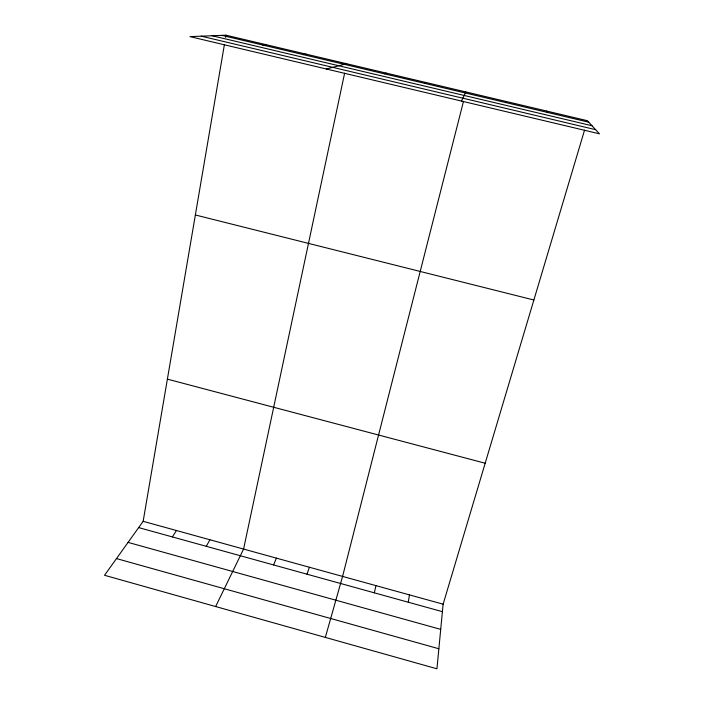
<?xml version="1.0" encoding="UTF-8"?>
<svg xmlns="http://www.w3.org/2000/svg" width="704" height="704" viewBox="0 0 704 704"><rect width="100%" height="100%" fill="white"/><g stroke="black" fill="none" stroke-linecap="round" stroke-linejoin="round"><path stroke-width="1.06" d="M584.558 130.117L443.124 604.19L436.938 668.8L104.535 575.282L143.15 521.321L224.347 44.906M408.294 602.237L409.438 594.88M225.632 37.356L226.002 35.2L587.365 120.692L599.465 133.822L189.966 36.617L226.002 35.2M344.626 73.172L243.584 549.067L215.635 606.54M374.352 592.838L375.927 585.622M463.487 101.385L342.584 576.418L325.336 637.402M306.997 574.191L309.417 567.248M273.583 564.942L276.417 558.131M461.463 101.059L465.89 91.951M206.263 546.313L209.933 539.766M172.374 536.923L176.458 530.526M424.776 83.38L425.894 82.491M384.419 73.823L386.135 73.084M326.313 68.983L346.623 63.738M303.248 54.613L306.17 54.164M262.442 44.959L265.962 44.651M221.892 35.358L588.746 122.188M212.115 35.746L592.02 125.743M201.282 36.177L595.654 129.686M195.36 214.975L533.87 300.01M167.385 379.139L485.179 463.232M143.15 521.321L443.124 604.19M138.662 527.595L442.411 611.679M128.075 542.388L440.713 629.376M116.494 558.58L438.856 648.762M546.621 111.056L547.369 112.394M506.132 101.473L506.246 102.661"/></g></svg>
